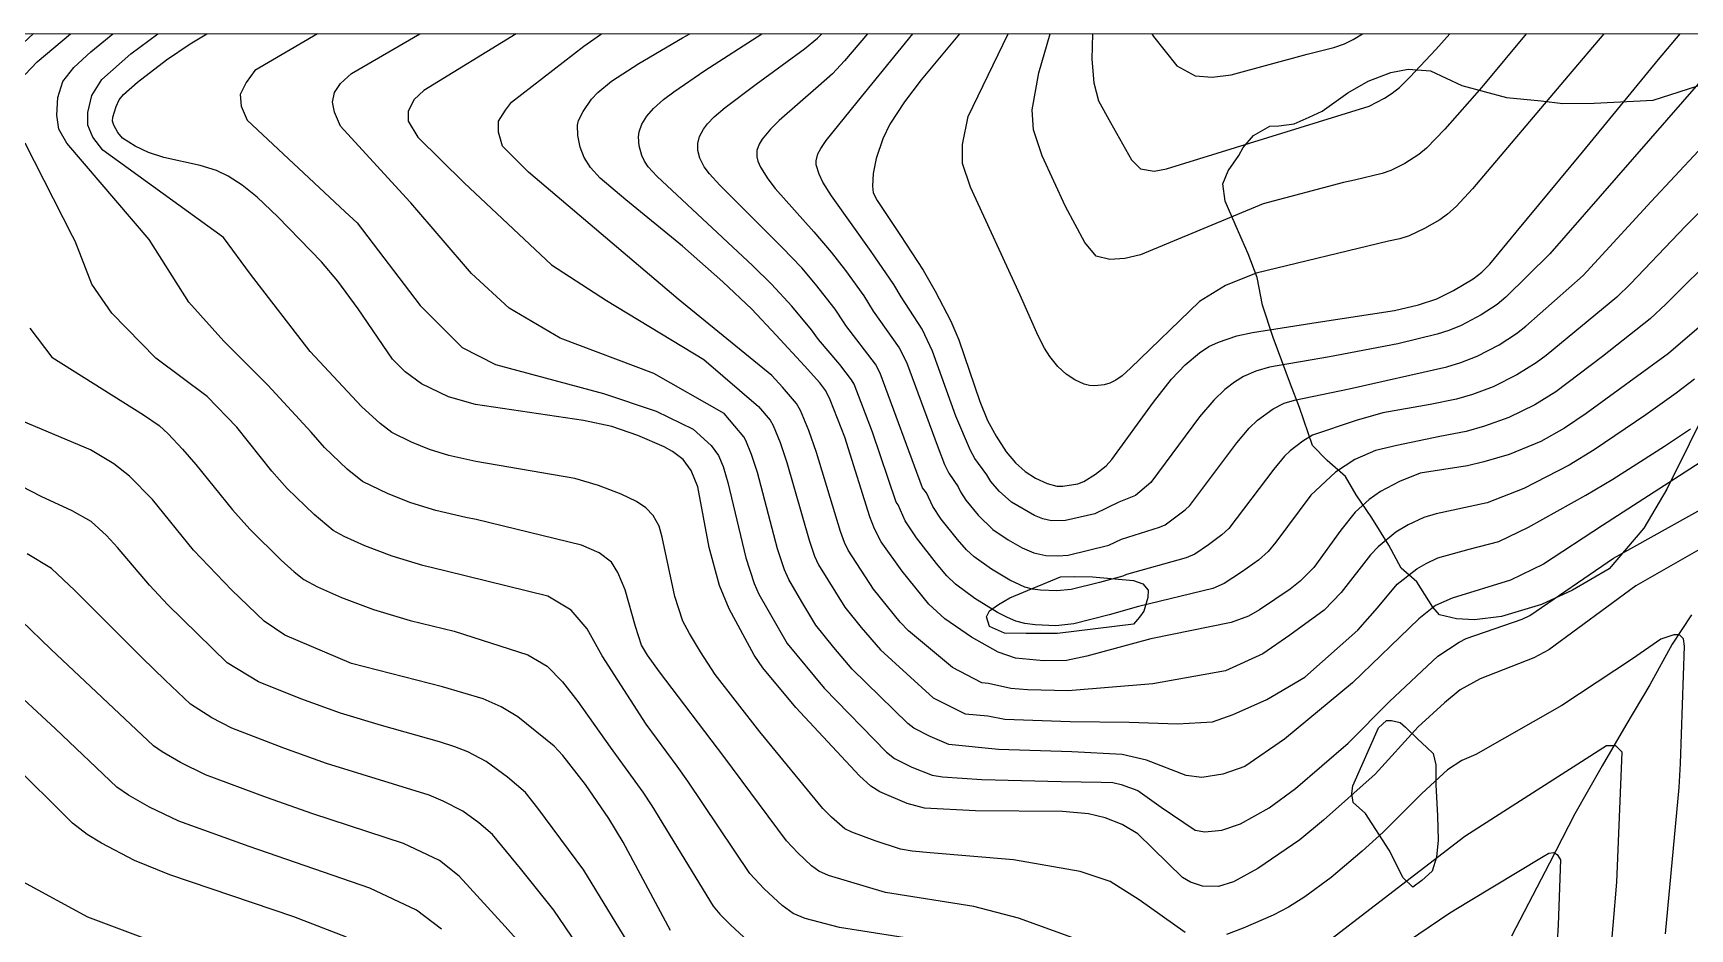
# Model space of a CAD drawing. Extents: x 197794 to 200030, y 561152 to 563931.
# Drawn here: x 198662.3 to 199029.3, y 563729 to 563927.4 of the extents above; entities that cross this region are included whole.
import ezdxf

# ---------------------------------------------------------------- set-up
doc = ezdxf.new("R2010")
doc.units = 0
for name, color, linetype in [('E0022112', 5, 'CONTINUOUS'), ('F0017111', 30, 'CONTINUOUS'), ('F0017114', 7, 'CONTINUOUS'), ('G0037213', 32, 'CONTINUOUS'), ('H0017334', 7, 'CONTINUOUS')]:
    doc.layers.add(name, color=color, linetype=linetype)

msp = doc.modelspace()

# ---------------------------------------------------------------- linework, layer by layer
at = {"layer": 'E0022112', "flags": 128}
msp.add_lwpolyline([(199029.68, 563798.58), (199025.33, 563792.09), (199020.38, 563783.07), (199015.12, 563774.12), (199009.83, 563765.14), (199003.79, 563754.46), (198998.2, 563743.57), (198989.78, 563727.36)], dxfattribs=at)
at = {"layer": 'F0017111'}
for points, elevation in [([(198662.372, 563927.322), (198659, 563924.19)], 305), ([(198660.54, 563918.25), (198663.19, 563921.11), (198670.581, 563927.321)], 310), ([(198892.58, 563727), (198880.55, 563731.41), (198870.65, 563733.95), (198851.09, 563737.09), (198838.51, 563740.85), (198836.37, 563741.78), (198834.75, 563743), (198831.67, 563745.83), (198829.15, 563748.48), (198815.32, 563767.19), (198801.04, 563785.95), (198798.42, 563789.62), (198797.1, 563791.88), (198795.77, 563795.96), (198793.47, 563804.1), (198791.86, 563807.98), (198790.44, 563810.25), (198787.69, 563812.34), (198783.81, 563814.04), (198760.47, 563819.69), (198758.17, 563820.12), (198751.54, 563821.68), (198745.98, 563823.38), (198740.96, 563825.36), (198735.3, 563828.1), (198731.88, 563830.88), (198726.83, 563835.66), (198723.89, 563839.02), (198714.27, 563849.42), (198704.52, 563859.23), (198696.78, 563867.84), (198688.05, 563881.76), (198669.79, 563903.06), (198668.03, 563906.14), (198667.59, 563909.23), (198667.81, 563913.19), (198668.91, 563916.71), (198671.33, 563919.79), (198675.08, 563923.31), (198679.989, 563927.32)], 315), ([(198917.5, 563728.19), (198907.3, 563735.46), (198900.86, 563739.52), (198894.22, 563741.7), (198879.45, 563744.31), (198860.99, 563745.87), (198857.01, 563746.22), (198854.46, 563746.67), (198848.81, 563748.49), (198843.69, 563750.42), (198842.11, 563751.18), (198839.14, 563753.79), (198837.25, 563755.69), (198823.29, 563772.63), (198813.35, 563785.39), (198810.15, 563790.36), (198807.67, 563794.44), (198806.26, 563797.19), (198804.48, 563802.63), (198801.65, 563815.76), (198800.96, 563818.19), (198799.68, 563820.6), (198798.04, 563822.28), (198795.97, 563823.65), (198792.54, 563825.28), (198787.52, 563827.24), (198782.31, 563828.75), (198760.35, 563832.52), (198754.42, 563833.85), (198750.14, 563835.2), (198746.13, 563836.84), (198741.8, 563838.94), (198739.2, 563840.98), (198735.07, 563844.73), (198723.71, 563856.93), (198710.48, 563874.03), (198704.49, 563882.15), (198677.72, 563901.52), (198675.52, 563904.38), (198674.41, 563907.02), (198674.41, 563909.89), (198675.3, 563913.63), (198677.5, 563917.15), (198683.98, 563922.83), (198689.928, 563927.318)], 320), ([(198725.276, 563927.313), (198711.45, 563919.15), (198709.47, 563916.51), (198708.15, 563913.87), (198708.37, 563911.23), (198709.69, 563908.15), (198731.45, 563887.86), (198734.1, 563885.42), (198748.05, 563867.11), (198757.34, 563857.83), (198764.73, 563854.05), (198788.65, 563847.6), (198800.3, 563843.67), (198808.48, 563839.74), (198812.47, 563836.08), (198814.13, 563833.9), (198815.13, 563831.41), (198816.2, 563827.92), (198820.19, 563811.23), (198822.06, 563805.52), (198823.09, 563803.16), (198829.36, 563792.25), (198837.5, 563782.32), (198851.32, 563768.13), (198853.12, 563766.73), (198856.94, 563764.86), (198861.48, 563763.06), (198863.77, 563762.71), (198872.45, 563762.08), (198890.01, 563761.67), (198898.88, 563761.51), (198901.44, 563761.4), (198903.31, 563760.98), (198906.98, 563759.66), (198912.19, 563756), (198919.72, 563750.89), (198921.84, 563750.5), (198925.61, 563750.89), (198929.75, 563752.24), (198936.11, 563755.82), (198941.94, 563760.09), (198953.6, 563770.15), (198962.74, 563779.38), (198973.43, 563789.43), (198978.18, 563792.52), (198979.73, 563793.33), (198992.16, 563797.63), (198993.83, 563798.44), (199012.4, 563811.11), (199037.36, 563825.12)], 330), ([(199052.19, 563845.6), (199009.94, 563818.37), (198996.85, 563809.81), (198989.58, 563806.23), (198976.61, 563802.26), (198972.96, 563800.62), (198969.28, 563797.68), (198954.53, 563783.49), (198939.52, 563771.05), (198930.72, 563764.97), (198925.83, 563763.28), (198921.17, 563762.53), (198917.71, 563762.98), (198908.91, 563766.41), (198903.51, 563767.67), (198892.4, 563768.23), (198876.17, 563768.72), (198865.14, 563769.87), (198860.99, 563771.64), (198857.39, 563773.46), (198856.04, 563774.51), (198843.74, 563786.56), (198839.66, 563791.32), (198835.71, 563796.25), (198832.55, 563801.46), (198829.67, 563806.41), (198828.71, 563808.54), (198827.19, 563813.16), (198822.75, 563830.13), (198821.47, 563834.07), (198820.19, 563837.22), (198819.73, 563837.98), (198817.74, 563840.39), (198815.4, 563843.2), (198799.83, 563852.01), (198779.05, 563859.87), (198767.72, 563866.48), (198759.38, 563874.19), (198745.99, 563889.88), (198745.79, 563890.07), (198730.39, 563906.83), (198729.07, 563909.91), (198728.63, 563912.11), (198729.07, 563914.31), (198730.39, 563916.29), (198732.81, 563918.49), (198748.001, 563927.31)], 335), ([(198769.296, 563927.307), (198748.88, 563914.75), (198746.68, 563912.77), (198745.36, 563910.13), (198745.36, 563907.93), (198747.56, 563904.41), (198757.79, 563894.3), (198777.17, 563876.08), (198789.28, 563868.21), (198810.84, 563855.16), (198823.01, 563844.71), (198825.56, 563841.68), (198826.25, 563840.54), (198827.8, 563836.73), (198829.29, 563832.33), (198834.18, 563815.09), (198835.36, 563811.56), (198836.25, 563809.66), (198842.07, 563800.25), (198845.69, 563795.74), (198849.99, 563790.8), (198861.66, 563780.19), (198868.79, 563776.68), (198873.8, 563776.18), (198877.53, 563775.5), (198892, 563774.97), (198905.06, 563774.8), (198915.76, 563774.42), (198923.57, 563774.86), (198928.09, 563776.52), (198935.61, 563779.82), (198944.03, 563784.79), (198955.71, 563795.2), (198960.07, 563800.12), (198964.45, 563805.38), (198968.84, 563808.78), (198970.86, 563809.98), (198973.49, 563811.2), (198980.37, 563813.15), (198987, 563814.83), (198993.54, 563817.99), (199006.26, 563825.06), (199012.25, 563828.64), (199023.66, 563835.91), (199029.39, 563839.78)], 340), ([(199030.29, 563850.81), (199026.25, 563847.65), (199019.54, 563842.86), (199008.08, 563835.1), (199002.57, 563831.75), (198992.47, 563826.55), (198984.41, 563823.42), (198973.07, 563820.95), (198970.37, 563820.13), (198966.87, 563818.51), (198964.17, 563816.91), (198960.27, 563813.67), (198958.55, 563811.84), (198952.05, 563803.53), (198948.3, 563799.61), (198940.65, 563794.06), (198934.7, 563789.9), (198926.43, 563786.14), (198910.34, 563783.28), (198891.6, 563781.72), (198882.57, 563781.95), (198878.88, 563782.27), (198873.96, 563783.34), (198872.45, 563783.49), (198865.92, 563786.93), (198856.23, 563795.04), (198854.39, 563796.97), (198848.43, 563804.26), (198842.83, 563812.91), (198842.01, 563814.58), (198841.17, 563817.02), (198835.84, 563834.54), (198834.14, 563839.39), (198832.31, 563843.86), (198831.4, 563845.39), (198828.28, 563849.02), (198825.96, 563851.57), (198805.18, 563868.53), (198772.05, 563896.64), (198766.28, 563902.43), (198765.4, 563905.51), (198765.4, 563907.93), (198766.94, 563910.35), (198768.26, 563912.11), (198784.31, 563924.56), (198787.95, 563927.14), (198788.218, 563927.305)], 345), ([(198860.62, 563726.2), (198840.93, 563729.29), (198833.34, 563731.28), (198830.63, 563732.38), (198828.2, 563734.21), (198824.21, 563737.88), (198821.04, 563741.26), (198807.35, 563761.74), (198804.95, 563765.07), (198798.1, 563774.37), (198788.32, 563789.53), (198785.07, 563795.44), (198781.52, 563799.58), (198776.35, 563802.68), (198753.77, 563808.26), (198748.67, 563809.52), (198741.83, 563811.56), (198735.8, 563813.88), (198731.23, 563815.95), (198728.79, 563817.27), (198724.56, 563820.78), (198718.59, 563826.59), (198715.19, 563830.41), (198707.44, 563840.16), (198700.89, 563846.93), (198689.49, 563855.47), (198679.76, 563865.41), (198675.34, 563871.82), (198671.62, 563881.37), (198671.07, 563882.47), (198660.54, 563903.06)], 310), ([(198661.62, 563862.07), (198666.46, 563855.69), (198686.75, 563842.88), (198690.2, 563840.53), (198692.23, 563838.67), (198695.38, 563835.25), (198698.35, 563831.85), (198706.49, 563821.8), (198710.34, 563817.53), (198717.24, 563810.68), (198720.11, 563808.11), (198722.29, 563806.43), (198725.29, 563804.8), (198730.63, 563802.39), (198737.67, 563799.73), (198745.8, 563797.35), (198755.58, 563794.96), (198771.92, 563789.68), (198776.2, 563787.17), (198779.6, 563783.77), (198783, 563779.34), (198790.12, 563769.28), (198797.39, 563759.26), (198799.39, 563756.29), (198812.94, 563734.05), (198814.42, 563732.29), (198816.75, 563729.92), (198821.65, 563725.41)], 305), ([(198795.76, 563723.26), (198784.3, 563742), (198774.13, 563755.78), (198771.35, 563759.19), (198767.36, 563762.6), (198762.65, 563766.1), (198758.57, 563768.2), (198755.71, 563769.36), (198752.35, 563770.45), (198739.51, 563774.03), (198730.42, 563776.78), (198721.63, 563779.98), (198712.21, 563783.74), (198705.32, 563787.95), (198692.18, 563800.8), (198688.06, 563805.14), (198681.03, 563813.47), (198678.58, 563816.13), (198675.14, 563819.28), (198670.99, 563821.59), (198664.06, 563824.76), (198642.74, 563835.81)], 295), ([(198793.14, 563710.35), (198777.65, 563733.13), (198770.27, 563742.35), (198764.03, 563749.93), (198761.03, 563752.48), (198757.5, 563755.11), (198753.15, 563757.32), (198750.03, 563758.66), (198727.33, 563765.65), (198717.81, 563769.06), (198706.33, 563773.45), (198701.92, 563775.79), (198697.16, 563778.76), (198691.54, 563784.12), (198686.48, 563789.08), (198671.57, 563803.96), (198666.36, 563808.84), (198660.99, 563812.09)], 290), ([(198769.32, 563726.8), (198766.88, 563729.55), (198756.7, 563740.67), (198752.35, 563744.12), (198744.35, 563747.95), (198724.24, 563754.51), (198713.98, 563758.14), (198700.46, 563763.16), (198694.99, 563765.89), (198690.93, 563768.24), (198689, 563769.56), (198666.2, 563790.94), (198659.69, 563797.29)], 285), ([(199023.9, 563727.9), (199026.92, 563760.29), (199027.18, 563765.67), (199028.11, 563791.64), (199027.84, 563793.29), (199027.01, 563794.12), (199025.76, 563794.12), (199022.86, 563793.16), (199016.55, 563788.84), (199000.94, 563778.49), (198981.86, 563767.64), (198978.75, 563766.33), (198975.59, 563764.22), (198969.94, 563759.01), (198961.32, 563750.4), (198956.72, 563746.25), (198949.83, 563740.37), (198944, 563736.1), (198940.38, 563733.81), (198937.01, 563732.02), (198930.37, 563729.17), (198926.67, 563727.75)], 320), ([(198752.78, 563728.96), (198747.2, 563733.13), (198736.86, 563738), (198710.16, 563747.22), (198694.59, 563752.86), (198688.06, 563755.99), (198683.41, 563758.61), (198680.84, 563760.37), (198667.29, 563773.35), (198656.11, 563783.63)], 280), ([(199011.49, 563720.16), (199013.1, 563739.36), (199014.28, 563768.14), (199012.9, 563769.52), (199012.35, 563769.52), (199010.83, 563769.52), (198988.11, 563755.02), (198979.45, 563749.46), (198949.77, 563726.64)], 315), ([(198999.11, 563710.71), (199000.18, 563729.87), (199000.7, 563744.3), (199000.14, 563745.28), (198999.16, 563745.84), (198998.04, 563745.7), (198996.77, 563745), (198980.23, 563734.99), (198976.14, 563732.48), (198948.42, 563713.72)], 310), ([(198656.57, 563741.32), (198674.35, 563731.68), (198688.53, 563726.38)], 270)]:
    msp.add_lwpolyline(points, dxfattribs=dict(at, elevation=elevation))
at = {"layer": 'F0017111', "flags": 128}
for points, elevation in [([(199035.88, 563879.22), (199023.95, 563867.38), (199020.51, 563864.16), (199009.92, 563855.81), (198999.57, 563847.99), (198994.94, 563845.09), (198989.22, 563842.32), (198983.8, 563840.34), (198979.71, 563839.2), (198973.89, 563838.1), (198964.37, 563836.07), (198959.65, 563834.99), (198955.07, 563832.97), (198950.76, 563830.15), (198945.36, 563825.09), (198937.57, 563814.67), (198935.84, 563812.62), (198933.73, 563810.71), (198929.99, 563808.03), (198926.16, 563805.51), (198923.65, 563804.38), (198907.16, 563800.41), (198900.63, 563798.54), (198892.83, 563796.56), (198888.88, 563796.16), (198884.24, 563796.35), (198881.94, 563796.67), (198880.01, 563797.18), (198878.11, 563797.96), (198875.9, 563799.12), (198870.91, 563802.18), (198866.62, 563805.35), (198864.73, 563807.21), (198862.38, 563809.93), (198857.95, 563815.64), (198855.5, 563819.38), (198853.92, 563822.93), (198853.49, 563823.52), (198848.24, 563839.07), (198844.16, 563849.64), (198843.6, 563850.63), (198841.01, 563854.04), (198836.24, 563859.54), (198834.7, 563861.69), (198830.36, 563866.95), (198825.88, 563871.84), (198821.71, 563875.91), (198800.49, 563895.75), (198798.52, 563897.85), (198797.73, 563899.07), (198797.14, 563900.35), (198796.56, 563902.47), (198796.37, 563904.45), (198796.52, 563905.55), (198797.16, 563907.27), (198798.22, 563909.02), (198799.7, 563910.76), (198801.92, 563912.74), (198804.2, 563914.47), (198811.12, 563919.13), (198823.7, 563927.3)], 355), ([(199048.78, 563905.01), (199028.28, 563884.68), (199016.13, 563871.92), (199013.08, 563868.96), (198997.42, 563856.06), (198995.24, 563854.43), (198990.98, 563851.75), (198985.69, 563849.12), (198981.16, 563847.4), (198977.59, 563846.38), (198971.76, 563845.2), (198961.27, 563843.35), (198955.34, 563841.6), (198945.71, 563838.35), (198943.55, 563837.03), (198940.74, 563834.9), (198939.5, 563833.72), (198937.13, 563830.87), (198927.19, 563817.71), (198925.62, 563816.28), (198922.64, 563814.09), (198919.61, 563812.02), (198917.73, 563811.17), (198904.46, 563807.54), (198903.67, 563807.11), (198898.49, 563805.73), (198892.22, 563804.18), (198889.09, 563803.89), (198885.45, 563804.03), (198883.65, 563804.29), (198882, 563804.73), (198878.65, 563806.26), (198874.59, 563808.7), (198870.76, 563811.41), (198869.06, 563813.01), (198867.03, 563815.27), (198863.44, 563819.8), (198861.6, 563822.6), (198860.16, 563825.57), (198859.3, 563826.74), (198849.96, 563852.1), (198848.89, 563854.13), (198842.33, 563862.69), (198841.99, 563863.27), (198839.94, 563866.28), (198835.61, 563871.81), (198832.57, 563875.43), (198828.23, 563879.98), (198814.45, 563893.73), (198812.11, 563896.29), (198810.96, 563897.85), (198809.97, 563899.75), (198809.52, 563901.42), (198809.51, 563903), (198809.93, 563904.57), (198810.78, 563906.19), (198811.68, 563907.38), (198813.14, 563908.88), (198815.62, 563910.99), (198822.48, 563916.14), (198833.2, 563923.98), (198836.04, 563926.32), (198836.988, 563927.298)], 360), ([(198847.117, 563927.297), (198842.03, 563921.3), (198839.34, 563918.44), (198836.27, 563915.66), (198827.53, 563908.11), (198825.61, 563906.2), (198823.79, 563903.96), (198823.11, 563902.83), (198822.65, 563901.41), (198822.62, 563900.06), (198822.87, 563899.05), (198823.43, 563897.76), (198825.02, 563895.14), (198826.65, 563893), (198835.24, 563883.43), (198839.06, 563878.95), (198842.26, 563874.87), (198846.28, 563869.28), (198848.41, 563865.84), (198854.16, 563857.73), (198855.75, 563854.56), (198862.75, 563835.56), (198864.18, 563831.88), (198865.11, 563829.97), (198867.21, 563826.94), (198867.7, 563825.82), (198868.93, 563823.95), (198871.67, 563820.62), (198874.91, 563817.47), (198878.27, 563815.22), (198881.4, 563813.4), (198884, 563812.28), (198886.65, 563811.71), (198889.3, 563811.61), (198891.6, 563811.81), (198900.58, 563814.01), (198903.41, 563815.35), (198911.81, 563817.96), (198913.07, 563818.53), (198917.5, 563821.85), (198918.55, 563822.81), (198928.91, 563836.66), (198931.65, 563839.93), (198933.52, 563841.7), (198936.97, 563844.19), (198939.43, 563845.46), (198941.7, 563846.1), (198953.83, 563848.62), (198975.46, 563853.55), (198978.52, 563854.47), (198982.16, 563855.91), (198987.03, 563858.4), (198990.91, 563860.87), (198992.98, 563862.49), (199005.66, 563873.75), (199020.68, 563890.15), (199052.15, 563923.84)], 365), ([(199035.25, 563920.93), (198998.23, 563878.54), (198988.53, 563868.92), (198986.59, 563867.31), (198983.08, 563865.06), (198978.62, 563862.7), (198975.88, 563861.53), (198973.34, 563860.73), (198964.56, 563858.63), (198949.47, 563855.72), (198936.18, 563853.42), (198933.16, 563852.57), (198930.39, 563851.35), (198928.41, 563850.13), (198926.3, 563848.5), (198923.81, 563846.14), (198920.68, 563842.44), (198909.9, 563827.9), (198906.52, 563825.04), (198902.8, 563823.53), (198897.48, 563820.92), (198890.99, 563819.44), (198887.85, 563819.4), (198885.99, 563819.83), (198884.15, 563820.55), (198879.05, 563823.53), (198876.32, 563825.96), (198874.42, 563828.11), (198873.56, 563829.6), (198870.92, 563833.19), (198869.92, 563835.01), (198866.7, 563842.55), (198861.54, 563857.02), (198859.21, 563861.86), (198854.55, 563869.02), (198852.94, 563871.74), (198847.95, 563879.07), (198839.14, 563891.36), (198837.2, 563894.4), (198836.4, 563896.19), (198835.76, 563898.28), (198835.75, 563899.18), (198836.15, 563900.67), (198836.76, 563901.86), (198838, 563903.65), (198844.86, 563912.13), (198857.186, 563927.295)], 370), ([(199010.254, 563927.275), (199002.35, 563918.01), (198981.13, 563892.98), (198977.51, 563889.01), (198975.63, 563887.3), (198973.9, 563886.08), (198970.52, 563884.15), (198967.07, 563882.55), (198965.03, 563881.9), (198962.52, 563881.32), (198933.24, 563874.27), (198926.45, 563871.51), (198920.67, 563867.99), (198905.39, 563853.2), (198903.55, 563851.52), (198902.11, 563850.57), (198900.78, 563849.91), (198899.52, 563849.53), (198897.46, 563849.3), (198896.32, 563849.36), (198895.12, 563849.69), (198893.06, 563850.6), (198891.13, 563851.87), (198889.32, 563853.56), (198887.53, 563855.8), (198886.34, 563857.67), (198884.91, 563860.41), (198880.94, 563869.37), (198869.93, 563893.31), (198868.19, 563898.53), (198868.19, 563902.76), (198869.43, 563908.97), (198878.291, 563927.293)], 380), ([(198992.997, 563927.277), (198983.2, 563915.5), (198975.02, 563906.17), (198970.97, 563901.94), (198969.28, 563900.57), (198966.14, 563898.59), (198963.05, 563897.04), (198961.15, 563896.34), (198955.01, 563894.87), (198952.54, 563894.33), (198934.75, 563889.59), (198907.61, 563878.29), (198904.09, 563877.53), (198900.82, 563877.28), (198897.81, 563878.04), (198895.29, 563881.05), (198890.96, 563889.06), (198885.85, 563900.27), (198883.86, 563905.99), (198883.61, 563910.47), (198885.1, 563918.67), (198887.59, 563927.291)], 385), ([(198896.97, 563927.29), (198896.79, 563921.65), (198897.29, 563916.43), (198898.28, 563912.46), (198900.93, 563907.64), (198905.6, 563899.38), (198907.61, 563897.37), (198910.62, 563896.87), (198913.39, 563897.37), (198958.25, 563911.26), (198961.65, 563913.03), (198963.37, 563914.15), (198964.93, 563915.42), (198967.24, 563917.65), (198973.05, 563923.81), (198976.109, 563927.279)], 390), ([(198910.081, 563927.288), (198910.45, 563926.72), (198915.65, 563920.23), (198919.67, 563917.97), (198923.44, 563917.72), (198927.71, 563918.22), (198944.54, 563922.75), (198950.42, 563924.28), (198952.82, 563925.09), (198954.72, 563926.01), (198956.773, 563927.282)], 395)]:
    msp.add_lwpolyline(points, dxfattribs=dict(at, elevation=elevation))
at = {"layer": 'F0017114'}
for points, elevation in [([(199032.27, 563813.57), (199017.31, 563805), (198998.01, 563790.85), (198994.74, 563789.04), (198982.85, 563784.39), (198978.39, 563781.96), (198974.96, 563779.1), (198969.09, 563773.73), (198959.61, 563763.29), (198948.14, 563753.06), (198942.9, 563748.74), (198933.55, 563742.37), (198928.18, 563739.41), (198924.84, 563738.42), (198921.34, 563738.47), (198918.7, 563739.32), (198916.92, 563740.42), (198907.02, 563750.04), (198903.57, 563752.16), (198899.77, 563753.63), (198896.05, 563754.48), (198890.35, 563754.98), (198871.05, 563755.19), (198859.75, 563755.76), (198855.91, 563756.75), (198849.86, 563759.4), (198847.85, 563760.59), (198845.35, 563762.91), (198831.26, 563778.08), (198823.98, 563786.86), (198822.02, 563789.63), (198816.51, 563799.91), (198814.32, 563805.09), (198812.07, 563813.52), (198809.52, 563826.94), (198808.07, 563830.57), (198806.32, 563832.96), (198803.95, 563834.78), (198802.08, 563835.81), (198796.29, 563838.27), (198790.52, 563840.3), (198784.23, 563841.61), (198760.29, 563845.15), (198754.3, 563846.88), (198748.31, 563849.78), (198744.74, 563852.38), (198741.89, 563855.2), (198734.3, 563866.36), (198729.77, 563872.5), (198726.16, 563876.74), (198716.48, 563886.78), (198711.92, 563891.12), (198708.62, 563893.74), (198705.51, 563895.75), (198702.94, 563896.99), (198699.33, 563898.11), (198691.24, 563899.9), (198687.85, 563900.97), (198684.92, 563902.37), (198682.09, 563904.15), (198681.06, 563905.4), (198680.17, 563907.04), (198679.92, 563907.92), (198679.98, 563908.85), (198680.69, 563911.15), (198681.37, 563912.65), (198682.35, 563913.88), (198685.4, 563916.6), (198691.85, 563921.53), (198697.12, 563925.06), (198700.825, 563927.317)], 325), ([(198803.52, 563728.66), (198793, 563748.23), (198789.84, 563753.46), (198784.68, 563760.96), (198779.62, 563767.43), (198777.74, 563769.48), (198769.64, 563775.95), (198765.98, 563778.23), (198762.02, 563779.95), (198753.01, 563782.6), (198732.83, 563787.77), (198718.08, 563794.04), (198713.49, 563797.14), (198706.34, 563804.03), (198697.86, 563812.9), (198688.78, 563824.15), (198683.65, 563829.26), (198680.18, 563832.01), (198675.04, 563835.13), (198660.09, 563841.42)], 300), ([(198731.69, 563727.18), (198720.03, 563731.64), (198692.63, 563740.96), (198684.8, 563744.18), (198677.47, 563747.99), (198674.32, 563749.95), (198671.04, 563752.41), (198656.92, 563766.45)], 275)]:
    msp.add_lwpolyline(points, dxfattribs=dict(at, elevation=elevation))
at = {"layer": 'F0017114', "flags": 128}
for points, elevation in [([(199031.31, 563862.31), (199024.56, 563856.44), (199006.31, 563843.19), (199001.49, 563839.9), (198996.29, 563836.97), (198989.23, 563834.09), (198983.66, 563832.45), (198980, 563831.59), (198969.51, 563829.97), (198965, 563828.15), (198960.74, 563825.93), (198958.25, 563824.14), (198955.18, 563821.29), (198951.99, 563817.33), (198946, 563809.03), (198942.97, 563806.01), (198940.74, 563804.26), (198933.92, 563799.69), (198931.49, 563798.31), (198927.65, 563796.86), (198909.87, 563793.29), (198895.69, 563789.39), (198891.2, 563788.47), (198886.14, 563788.39), (198879.94, 563788.95), (198876.1, 563790.3), (198870.19, 563793.66), (198864.26, 563797.66), (198860.69, 563800.91), (198854.78, 563808.26), (198850.15, 563814.72), (198848.66, 563817.61), (198847.68, 563820.3), (198842.09, 563837.91), (198838.87, 563846.18), (198837.87, 563848.19), (198836.58, 563850), (198833.19, 563853.74), (198826.93, 563860.5), (198821.49, 563866.27), (198815.09, 563872.35), (198806.18, 563880.22), (198793.61, 563890.53), (198787.93, 563895.28), (198785.76, 563897.7), (198784.38, 563899.91), (198783.51, 563902.17), (198783, 563904.78), (198782.91, 563907.04), (198783.08, 563908.08), (198784.12, 563910.05), (198786.02, 563912.83), (198787.36, 563914.32), (198790.46, 563916.77), (198796.47, 563920.73), (198806.12, 563926.37), (198807.794, 563927.302)], 350), ([(198867.503, 563927.294), (198859.02, 563917.06), (198855.34, 563912.2), (198852.1, 563907.24), (198850.51, 563904.02), (198849.07, 563899.7), (198848.39, 563896.38), (198848.2, 563893.53), (198848.41, 563892.08), (198849.29, 563890.39), (198854.44, 563882.58), (198859.47, 563874.92), (198862.12, 563870.3), (198865.57, 563863.6), (198867.34, 563859.48), (198871.98, 563845.81), (198873.73, 563841.6), (198875.61, 563838.14), (198877.84, 563834.69), (198879.91, 563832.26), (198882.03, 563830.35), (198884.35, 563828.84), (198886.9, 563827.69), (198889.06, 563827.08), (198890.38, 563827.07), (198893.74, 563827.57), (198895.03, 563828.09), (198897.66, 563829.73), (198899.97, 563831.55), (198901.26, 563832.99), (198910.45, 563845.69), (198914.46, 563850.75), (198917.49, 563853.96), (198920.68, 563856.65), (198922.76, 563858.03), (198924.87, 563858.99), (198928.92, 563860.35), (198932.41, 563861.13), (198946.96, 563863.39), (198963.89, 563866.02), (198969.19, 563867.22), (198973.24, 563868.6), (198976.94, 563870.39), (198981.31, 563873.04), (198983.21, 563874.45), (198984.97, 563876.25), (198990.81, 563883.33), (199005.47, 563901.07), (199022.36, 563921.59), (199027.132, 563927.272)], 375)]:
    msp.add_lwpolyline(points, dxfattribs=dict(at, elevation=elevation))
at = {"layer": 'G0037213', "flags": 128}
msp.add_lwpolyline([(199033.7, 563845.66), (199029.11, 563836.36), (199024.18, 563826.44), (199019.06, 563817.75), (199011.42, 563808.77), (199003.3, 563804.05), (198996.39, 563800.89), (198987.54, 563798.18), (198981.56, 563797.47), (198977.6, 563797.69), (198973.85, 563798.61), (198972.32, 563800.29), (198968.83, 563805.86), (198965.35, 563808.9), (198962.6, 563814.03), (198958.82, 563820.03), (198955.4, 563825.15), (198952.97, 563829.23), (198948.98, 563832.75), (198945.67, 563836.07), (198942.81, 563844.49), (198940.83, 563849.66), (198936.97, 563860.04), (198934.63, 563867.14), (198933.42, 563873.31), (198931.43, 563878.58), (198929.31, 563883.43), (198926.32, 563890.18), (198925.84, 563894.07), (198927.02, 563896.95), (198929.4, 563900.35), (198930.37, 563902.14), (198932.63, 563904.77), (198936.28, 563906.84), (198938.22, 563906.89), (198941.61, 563907.36), (198944.99, 563908.84), (198947.86, 563910.16), (198953.53, 563914.25), (198958.06, 563916.78), (198963.03, 563918.73), (198966.91, 563919.42), (198971.82, 563919.1), (198978.76, 563915.86), (198988.68, 563913.21), (198996.37, 563912.45), (199001.17, 563911.84), (199008.11, 563911.89), (199021.16, 563912.56), (199032.68, 563916.26)], dxfattribs=at)
for points in [[(198889.18, 563794.45), (198882.29, 563794.42), (198877.48, 563794.52), (198874.12, 563796), (198873.45, 563798.12), (198874.16, 563799.46), (198876.17, 563800.89), (198878.67, 563802.32), (198889.89, 563806.99), (198892.9, 563807.04), (198896.94, 563807.03), (198906.04, 563806.17), (198908.15, 563805.43), (198909.3, 563804.06), (198909.19, 563802.45), (198908.3, 563799.39), (198907.36, 563798.04), (198906.03, 563796.52)], [(198968.98, 563771.07), (198971.01, 563769.19), (198972.4, 563767.89), (198973, 563765.32), (198973.02, 563760.88), (198973.38, 563754.04), (198973.56, 563748.68), (198973.14, 563744.89), (198972.2, 563741.76), (198969.91, 563739.69), (198967.94, 563738.28), (198965.77, 563740.29), (198962.65, 563746.41), (198957.4, 563754.54), (198954.72, 563757.01), (198954.4, 563758.97), (198954.63, 563760.66), (198960.29, 563773.54), (198962.07, 563775.18), (198963.19, 563775.18), (198965.13, 563774.74), (198966.33, 563773.7)]]:
    msp.add_lwpolyline(points, close=True, dxfattribs=at)
at = {"layer": 'H0017334', "flags": 128}
msp.add_lwpolyline([(197794.53, 563927.44), (200000, 563927.14), (200000, 561152.39), (197793.79, 561152.69)], close=True, dxfattribs=at)

doc.saveas('drawing.dxf')
